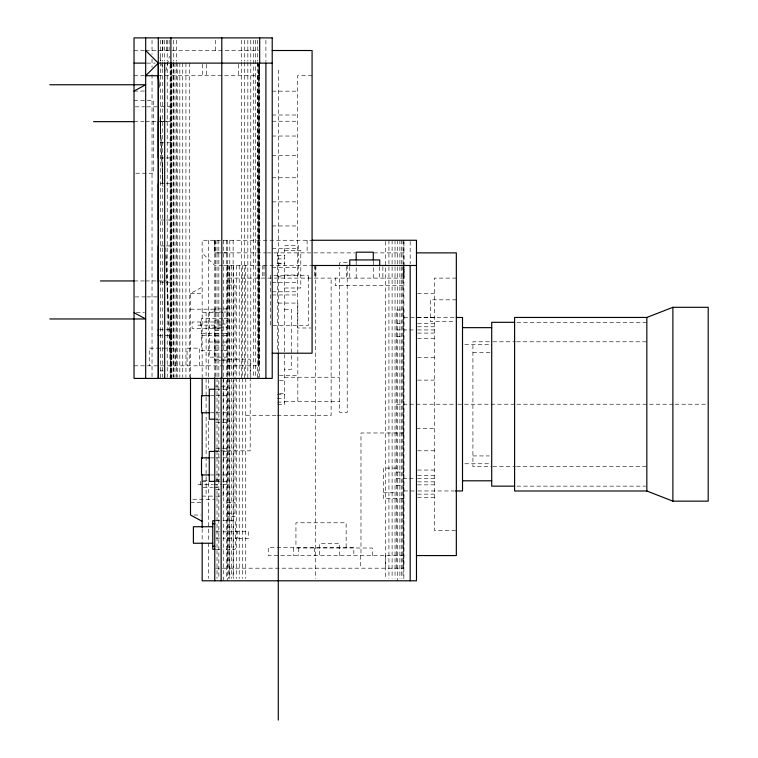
<?xml version="1.0" encoding="UTF-8"?>
<svg xmlns="http://www.w3.org/2000/svg" width="758" height="758" viewBox="0 0 758 758"><rect width="100%" height="100%" fill="white"/><g stroke="black" fill="none" stroke-linecap="round" stroke-linejoin="round"><path stroke-width="0.57" stroke-dasharray="3.79 2.84" d="M170.91 64.269L170.901 377.285L170.986 63.122M171.403 365.82L171.668 63.122M214.827 312.059L214.827 308.904L222.824 308.904M227.381 265.035L227.381 568.187M245.744 265.489L245.744 578.506M257.436 75.734L258.772 365.82L258.772 64.269M308.364 278.101L308.364 275.58L270.331 275.58L270.331 325.334L308.364 325.334L308.364 275.58M403.029 568.187L403.029 266.636M215.689 568.187L403.862 568.187L403.929 241.414M158.356 335.785L170.986 335.671L170.986 329.474L158.356 329.474M258.772 365.82L259.596 64.686L259.606 378.431M227.466 265.489L227.428 278.101L403.938 278.101L403.938 266.636M165.746 71.148L169.47 56.244M190.504 377.664L190.504 293.422L202.159 287.121M134.033 50.511L144.598 50.511M145.555 50.511L258.772 50.511M146.881 63.122L155.229 63.122M134.033 75.734L144.598 75.734M158.327 75.734L259.672 75.734L259.672 63.122M312.078 75.734L297.439 75.734L297.439 327.987L310.951 327.987M134.033 91.064L144.513 91.064M272.217 91.159L297.439 91.159M134.033 100.71L153.58 100.71L153.58 173.231L134.033 173.231M160.639 106.546L170.986 106.546M135.199 106.831L144.513 106.831M146.825 106.831L158.365 106.831M272.217 115.008L297.439 115.008M272.217 121.233L297.439 121.233M134.033 121.65L143.963 121.65M145.678 121.65L157.209 121.65M158.318 121.65L162.515 121.65M163.529 121.65L166.665 121.65M160.611 121.678L165.216 121.678M166.353 121.678L170.948 121.678M272.217 136.033L297.439 136.033M160.639 142.807L170.986 142.807M272.217 155.314L297.439 155.314M160.611 157.939L165.216 157.939M166.353 157.939L170.948 157.939M272.217 177.76L297.439 177.76M160.592 183.73L165.225 183.73M166.334 183.73L170.967 183.73M272.217 201.865L297.439 201.865M160.592 219.991L165.225 219.991M166.334 219.991L170.967 219.991M272.217 225.96L297.439 225.96M313.414 240.267L202.159 240.267L202.159 377.427M160.611 245.914L165.216 245.914M166.353 245.914L170.948 245.914M272.217 248.416L297.439 248.416M284.591 250.415L300.803 250.415L300.803 288.002L284.591 288.002M221.071 252.878L214.77 252.878L222.795 252.878M223.686 252.878L266.219 252.878M267.394 252.878L354.867 252.878M373.77 252.878L403.919 252.878L403.938 278.101M223.942 252.878L227.381 252.878M277.409 255.38L284.591 255.38M277.409 258.904L284.591 258.904M347.211 262.647L339.65 262.647L339.65 266.191M277.409 263.206L284.591 263.206M277.409 263.822L284.591 263.822M222.795 265.489L214.77 265.489L202.159 252.878M223.515 265.489L311.131 265.489M272.217 267.697L297.439 267.697M284.591 275.012L298.406 275.012L298.406 245.687L284.591 245.687L284.591 404.601L277.409 404.601M277.409 276.869L284.591 276.869M456.335 278.101L434.325 278.101L434.325 530.344L456.335 530.344M134.033 280.943L144.513 280.943M145.678 280.943L157.19 280.943M158.318 280.943L162.487 280.943M163.529 280.943L166.665 280.943M160.611 282.175L165.216 282.175M166.353 282.175L170.948 282.175M272.217 282.488L297.439 282.488M227.428 285.008L235.056 285.008L235.056 516.321L227.428 516.321M403.048 285.671L335.254 285.671L335.254 278.101M272.217 291.792L297.439 291.792M190.504 293.422L202.159 293.422M417.592 293.517L434.325 293.517M272.217 294.966L297.439 294.966M135.199 296.899L145.678 296.899M146.825 296.899L158.365 296.899M456.335 299.827L430.411 299.827L430.411 321.591L455.151 321.591M278.29 303.077L297.837 303.077L297.837 353.37M223.961 308.904L227.391 308.904M190.504 309.188L214.808 309.188M284.591 309.378L291.527 309.378L291.527 369.288L284.591 369.288M222.89 312.059L209.265 312.059L209.265 357.151L222.89 357.151M223.961 312.059L227.428 312.059M202.159 312.343L223.136 312.343M136.355 312.666L144.513 312.666M417.592 317.375L434.325 317.375M403.862 317.479L456.335 317.479M222.89 318.493L201.505 318.493L201.505 350.717L222.89 350.717M224.017 318.493L227.428 318.493M214.817 319.971L223.136 319.971M220.805 321.989L192.115 321.989L192.115 328.299L220.805 328.299M516.965 322.311L646.839 322.311M396.491 323.287L403.862 323.287M417.592 323.6L434.325 323.6M220.521 324.045L214.798 324.045L214.798 360.306L220.521 360.306M221.658 324.045L227.381 324.045L227.391 327.191L209.265 327.191M197.914 325.144L223.136 325.144M417.592 326.783L434.325 326.783M396.491 329.938L408.249 329.938M409.424 329.938L415.299 329.938M417.592 329.938L434.325 329.938M214.817 330.317L223.136 330.317M417.592 333.094L434.325 333.094M201.505 333.624L222.89 333.624M224.017 333.624L227.428 333.624M201.505 335.586L222.89 335.586M224.017 335.586L227.428 335.586M396.491 336.59L403.862 336.59M417.592 338.39L434.325 338.39M489.365 341.792L472.916 341.792L472.916 466.653L491.715 466.653M492.899 341.792L515.393 341.792M516.577 341.792L646.839 341.792M209.265 342.01L222.89 342.01M224.017 342.01L227.428 342.01M464.853 344.682L491.715 344.682M214.827 345.165L227.391 345.165M224.017 350.717L227.428 350.717M472.916 352.517L491.715 352.517M224.017 357.151L227.428 357.151M417.592 357.672L434.325 357.672M214.817 359.131L250.197 359.131L250.197 376.764M221.658 360.306L227.381 360.306M134.033 365.82L259.606 365.82L258.791 75.734L257.436 63.122M160.137 370.87L163.178 370.87M279.389 375.598L297.837 375.598L297.837 354.536M284.591 377.238L339.65 377.238M417.592 380.128L434.325 380.128M279.456 380.611L284.591 380.611M214.798 386.097L227.391 386.097M216.077 389.252L221.753 389.252M222.89 389.252L227.428 389.252M279.456 393.658L284.591 393.658M277.409 394.274L284.591 394.274M210.402 395.676L214.94 395.676M216.077 395.676L221.753 395.676M222.89 395.676L227.428 395.676M277.409 398.575L284.591 398.575M284.591 401.579L339.65 401.579M277.409 402.1L284.591 402.1M396.491 404.222L456.704 404.222M457.889 404.222L515.743 404.222M516.918 404.222L673.957 404.222M675.141 404.222L708.199 404.222M210.402 412.769L214.94 412.769M216.077 412.769L221.753 412.769M222.89 412.769L227.428 412.769M245.744 415.574L276.149 415.574M277.324 415.574L331.123 415.574L331.123 278.101M216.077 419.202L221.753 419.202M222.89 419.202L227.428 419.202M215.926 422.358L227.391 422.358M416.474 428.317L434.325 428.317M403.862 432.979L360.979 432.979L360.979 555.576M215.945 448.272L227.391 448.272M214.817 450.83L220.019 450.83M220.711 450.83L250.197 450.83L250.197 377.948M417.592 450.773L434.325 450.773M216.077 451.427L221.753 451.427M222.89 451.427L227.428 451.427M472.916 455.937L489.365 455.937M210.402 457.86L214.94 457.86M216.077 457.86L221.753 457.86M222.89 457.86L227.428 457.86M464.853 463.763L489.374 463.763M492.899 466.653L515.393 466.653M516.577 466.653L646.839 466.653M396.491 468.103L383.501 468.103L383.501 498.631L403.862 498.631M417.592 470.055L434.325 470.055M396.491 472.044L403.862 472.044M210.402 474.953L214.94 474.953M216.077 474.953L221.753 474.953M222.89 474.953L227.428 474.953M417.592 475.55L434.325 475.55M396.491 478.705L408.249 478.705M409.424 478.705L415.299 478.705M417.592 478.705L434.325 478.705M215.859 479.264L222.103 479.264M203.277 480.78L207.758 480.78M215.613 480.78L218.977 480.78M202.159 481.283L207.986 481.283M216.077 481.377L221.753 481.377M222.89 481.377L227.428 481.377M417.592 481.851L434.325 481.851M197.914 484.438L212.818 484.438M213.813 484.438L221.668 484.533M222.814 484.533L227.391 484.533M417.592 484.855L434.325 484.855M396.491 485.357L403.862 485.357M516.965 486.143L645.664 486.143M203.324 487.593L212.647 487.593M213.813 487.593L219.64 487.593M215.859 489.611L222.103 489.611M403.862 490.966L416.767 490.966M417.942 490.966L454.298 490.966M383.501 492.766L396.491 492.766M417.592 494.159L434.325 494.159M202.159 496.102L213.728 496.102M215.859 496.102L222.103 496.102M417.592 497.324L434.325 497.324M192.826 499.257L214.808 499.257M190.504 502.412L200.993 502.412M227.428 502.725L235.056 502.725M227.428 513.138L235.056 513.138M194.001 515.023L200.993 515.023M216.144 520.718L221.791 520.718M222.918 520.718L235.35 520.718L235.35 549.266L222.918 549.266M235.35 531.263L248.254 531.263L248.254 538.72L235.35 538.72M215.973 531.841L221.649 531.841M222.786 531.841L237.538 531.841L237.538 538.142L222.786 538.142M215.973 538.142L221.649 538.142M216.144 549.266L221.791 549.266M403.862 555.576L268.266 555.576L268.266 547.38L353.834 547.38L353.834 555.576M160.014 57.39L162.875 68.855M258.772 63.122L259.643 75.734L259.606 63.122L259.672 75.734L259.672 64.269M160.118 117.007L162.979 183.048M165.794 247.904L170.901 365.82M160.146 119.489L162.951 186.885M165.794 255.465L170.853 377.257M171.403 63.122L171.668 75.734M403.862 266.636L403.9 278.101M170.986 329.474L170.986 331.047M170.986 335.785L170.986 334.202M410.173 241.442L410.173 263.907M403.891 240.267L403.891 252.878M403.862 578.506L403.862 310.013L396.491 310.013L396.491 568.187M403.029 240.267L403.029 578.506M401.693 240.267L401.693 578.506M399.883 240.267L399.883 578.506M397.647 240.267L397.647 580.799M395.032 240.267L395.032 578.506M392.104 240.267L392.104 578.506M388.93 240.267L388.93 578.506M385.595 241.414L385.595 578.506M385.576 555.576L385.576 568.187M382.866 266.636L382.866 278.101M379.711 266.75L379.711 278.101M373.277 261.074L373.277 278.101M372.339 555.576L372.339 548.006L293.507 548.006L293.507 555.576M360.505 555.576L360.505 568.187M356.194 261.074L356.194 278.101M349.76 266.75L349.76 278.101M347.211 265.006L347.211 412.485L339.65 412.485L339.65 267.366M346.605 266.636L346.605 278.101M346.141 547.38L346.141 522.783L295.942 522.783L295.942 547.38M339.603 555.576L339.603 543.467L319.611 543.467L319.611 555.576M315.925 265.489L315.925 278.101M315.669 266.636L315.669 578.506M314.665 265.489L314.665 278.101M314.504 548.006L314.504 555.576M307.104 240.267L307.104 252.878M298.737 548.006L298.737 555.576M297.837 377.238L297.837 401.579M278.29 70.058L278.29 351.864M277.409 252.774L277.409 351.759M265.906 40.269L265.906 61.55M264.03 265.489L264.03 278.101M262.77 265.489L262.77 278.101M258.772 64.686L258.772 378.431M257.436 40.193L257.436 61.142M257.436 62.317L257.436 378.431M255.626 40.193L255.626 378.431M253.39 40.193L253.38 378.431M250.775 40.193L250.775 61.142M250.775 62.317L250.775 378.431M247.847 40.193L247.847 61.142M247.847 62.317L247.838 378.431M244.673 40.193L244.673 61.142M244.673 62.317L244.673 378.431M242.399 265.489L242.399 578.506M241.338 40.193L241.338 61.142M241.338 62.317L241.328 378.431M239.225 265.489L239.225 578.506M238.609 64.269L238.609 75.734M236.297 265.489L236.297 578.506M233.682 265.489L233.682 578.506M233.132 240.267L233.132 379.237M233.132 380.421L233.132 578.506M231.446 265.489L231.446 578.506M229.788 240.267L229.788 379.237M229.788 380.421L229.788 578.506M229.636 265.489L229.636 578.506M228.3 265.489L228.3 578.506M227.381 240.267L227.381 580.799M226.614 240.267L226.614 379.237M226.614 380.421L226.614 578.506M223.686 240.267L223.686 376.878M223.686 378.053L223.686 580.799M223.136 379.483L223.136 496.102M218.835 240.267L218.835 379.237M218.835 380.421L218.835 578.506M217.025 240.267L217.025 376.878M217.025 378.053L217.025 578.506M215.689 240.267L215.689 376.878M215.509 40.193L215.509 50.511M214.77 240.267L214.77 377.674M208.497 240.267L208.497 388.068M208.497 421.173L208.497 449.551M208.497 482.656L208.497 541.78M208.497 542.965L208.497 578.43M206.29 64.269L206.29 75.734M206.11 312.343L206.11 395.979M206.11 397.154L206.11 496.102M202.348 64.269L202.348 75.734M202.159 528.714L202.159 541.78M200.434 321.989L200.434 328.299M200.434 481.283L200.434 487.593M199.695 365.82L199.695 348.168L187.084 348.168L187.084 365.82M189.263 63.122L189.263 377.285M185.928 63.122L185.928 377.285M182.754 63.122L182.754 377.285M179.826 63.122L179.826 377.285M177.211 63.122L177.211 377.285M176.652 40.193L176.652 61.142M176.652 62.327L176.652 377.285M175.486 365.82L175.486 348.168L149.25 348.168L149.25 365.82M174.965 63.122L174.965 377.285M173.307 40.193L173.307 61.142M173.307 62.327L173.307 377.285M173.156 63.122L173.156 377.285M171.82 63.122L171.82 377.285M171.403 64.269L171.403 377.285M170.948 75.734L170.986 378.431M170.408 64.269L170.408 75.734M170.143 64.686L170.143 377.285M169.157 40.193L169.157 50.511M167.215 40.193L167.215 61.142M167.215 62.327L167.215 377.285M166.76 40.193L166.76 50.511M164.6 40.193L164.6 61.142M162.847 40.193L162.847 50.511M162.354 40.193L162.354 61.142M162.354 62.327L162.354 377.285M160.544 40.193L160.544 61.142M160.544 62.327L160.544 378.431M152.026 40.269L152.026 54.453M152.026 59.181L152.026 67.462M152.026 74.559L152.026 377.257M214.846 240.267L214.808 252.878L214.855 240.267"/><path stroke-width="1.14" d="M145.678 50.511L158.289 63.122L158.289 378.431L158.289 37.9M158.356 335.671L158.356 334.202M158.356 329.578L158.356 331.047M134.033 91.064L145.678 84.754L49.801 84.754M646.839 317.45L672.886 307.303L708.199 307.303L708.199 501.152L672.886 501.152L646.839 490.995L514.606 490.995L514.606 317.45L646.839 317.45L646.839 490.995M272.217 50.511L312.078 50.511L312.078 353.209L272.217 353.209M134.033 63.122L145.801 63.122M272.217 63.122L158.289 63.122L145.678 75.734L158.365 75.734L158.792 86.346M93.566 121.65L134.033 121.65M312.125 240.267L416.474 240.267L416.474 580.799L202.159 580.799L202.159 542.918M416.474 252.878L456.335 252.878L456.335 555.576L416.474 555.576M312.116 265.489L416.474 265.489M100.454 280.943L134.033 280.943M456.335 317.479L462.513 317.479L462.513 490.966L455.473 490.966M49.801 318.966L145.678 318.966L134.033 312.666M514.606 322.311L491.715 322.311L491.715 486.143L514.606 486.143M462.513 327.655L491.715 327.655M214.94 389.252L209.265 389.252L209.265 419.202L214.94 419.202M209.265 395.676L201.505 395.676L201.505 412.769L209.265 412.769M214.94 451.427L209.265 451.427L209.265 481.377L214.94 481.377M209.265 457.86L201.505 457.86L201.505 474.953L209.265 474.953M462.513 480.79L491.715 480.79M215.016 520.718L212.752 520.718L212.752 549.266L215.016 549.266M212.752 523.731L214.836 523.731M212.752 526.734L193.394 526.734L193.394 543.249L212.752 543.249M212.752 546.253L214.836 546.253M202.159 521.333L190.504 515.023L190.504 377.664M158.327 75.734L158.82 87.558M672.886 307.303L672.886 501.152M410.173 265.489L410.173 580.799M379.711 265.613L379.711 259.937L349.76 259.937L349.76 265.613M373.277 259.937L373.277 252.187L356.194 252.187L356.194 259.937M278.29 353.048L278.29 720.1M265.906 63.122L265.906 378.431M259.672 37.9L259.672 63.122M221.81 37.9L221.81 378.431M221.147 377.674L221.147 580.799M214.77 377.674L214.77 580.799M202.159 378.289L202.159 396.121M202.159 412.475L202.159 458.448M202.159 474.944L202.159 527.587M170.901 37.9L170.91 63.122M164.675 63.122L164.675 378.431M158.318 121.678L158.327 157.939M158.327 183.73L158.327 220.01M158.327 245.914L158.318 282.175M145.678 37.9L145.678 378.431M272.217 37.9L134.033 37.9L134.033 378.431L272.217 378.431L272.217 37.9"/></g></svg>
